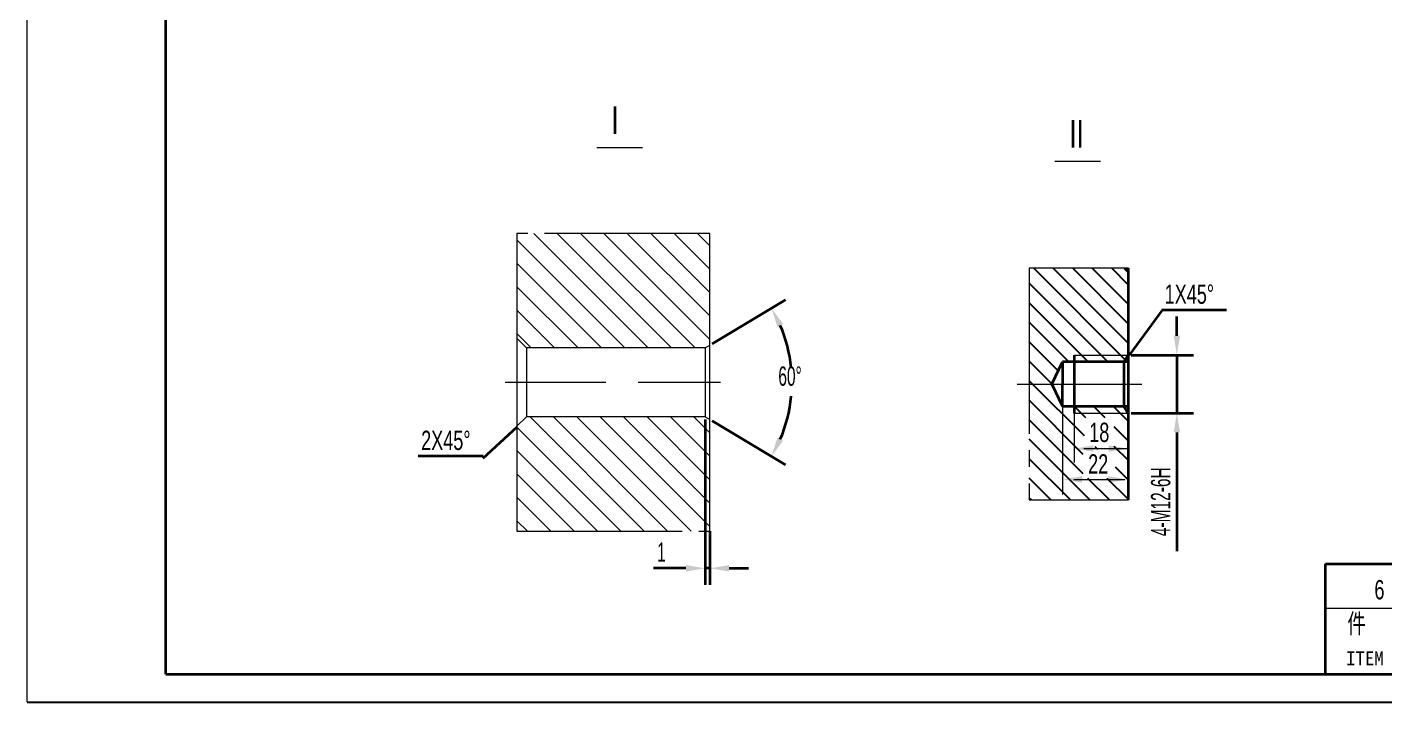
# Model space of a CAD drawing. Header units: millimetres. Extents: x 972 to 2699, y 36 to 635.
# Drawn here: x 1858 to 2104.2, y 40.9 to 163.4 of the extents above; entities that cross this region are included whole.
import ezdxf

# ---------------------------------------------------------------- set-up
doc = ezdxf.new("R2010")
doc.units = ezdxf.units.MM
doc.header["$PDMODE"] = 66
doc.header["$PDSIZE"] = -5
doc.linetypes.add('EB_DASHDOT', pattern=[39, 30, -3, 3, -3])
doc.linetypes.add('EB_DASHDOTDOT', pattern=[45, 30, -3, 3, -3, 3, -3])
doc.layers.get('0').update_dxf_attribs({"color": 2, "lineweight": 0})
doc.layers.get('DEFPOINTS').update_dxf_attribs({"color": 2, "lineweight": 0})
for name, color, linetype, lineweight in [('2', 1, 'Continuous', 35), ('CAXA0', 7, 'Continuous', 70), ('CC', 2, 'Continuous', 0), ('DD', 2, 'EB_DASHDOTDOT', 0), ('JD$0$主体层', 1, 'Continuous', 35), ('X', 2, 'Continuous', 0), ('YY', 2, 'Continuous', 0), ('ZX', 2, 'EB_DASHDOT', 0), ('主体层', 1, 'Continuous', 35), ('图块层', 2, 'Continuous', 0), ('尺寸层', 2, 'Continuous', 35), ('文字层', 2, 'Continuous', 0)]:
    doc.layers.add(name, color=color, linetype=linetype, lineweight=lineweight)
doc.styles.add('HZ', font='ACADTXT.SHX', dxfattribs={"width": 0.6, "bigfont": 'gbcbig.shx'})
doc.styles.get("Standard").update_dxf_attribs({"font": 'ACADTXT.SHX', "width": 0.7, "bigfont": 'gbcbig.shx'})
doc.styles.add('UserTxtStyle2', font='', dxfattribs={"width": 0.7})
doc.styles.add('UserTxtStyle3', font='')
doc.styles.get('UserTxtStyle2').set_extended_font_data('FangSong_GB2312')
doc.styles.get('UserTxtStyle3').set_extended_font_data('FangSong_GB2312')
doc.dimstyles.new('UserStyle1', dxfattribs={"dimtxt": 3.5, "dimasz": 3.5, "dimexe": 3, "dimexo": 0.5, "dimgap": 0.8, "dimtad": 1, "dimdsep": 46, "dimtxsty": 'HZ', "dimcen": 0, "dimdle": 7, "dimadec": 0, "dimazin": 0, "dimtfac": 1, "dimtmove": 0, "dimatfit": 0, "dimfxl": 0, "dimtolj": 1, "dimtzin": 0, "dimarcsym": 0})

# ---------------------------------------------------------------- blocks, each defined once
blk = doc.blocks.new('CAXBLOCK1')
at = {"layer": 'CAXA0', "color": 0, "linetype": 'Continuous', "lineweight": 25}
for p, q in [((2049.73, 89.27), (2040.32, 98.68)), ((2049.52, 85.94), (2039.72, 95.74)), ((2049.98, 92.55), (2047.9, 94.63)), ((2053.52, 92.55), (2051.44, 94.63)), ((2057.72, 91.88), (2054.98, 94.63)), ((2049.52, 82.4), (2039.72, 92.21)), ((2050.72, 77.68), (2039.72, 88.67)), ((2057.72, 88.35), (2055.15, 90.92)), ((2052.17, 86.83), (2051.7, 87.3)), ((2057.72, 84.81), (2055.15, 87.38)), ((2047.18, 77.68), (2039.72, 85.13)), ((2043.64, 77.68), (2039.72, 81.6)), ((2054.25, 77.68), (2050.35, 81.58)), ((2057.72, 77.74), (2053.88, 81.58)), ((2057.72, 81.28), (2055.36, 83.64)), ((2040.11, 77.68), (2039.72, 78.06))]:
    blk.add_line(p, q, dxfattribs=at)
blk = doc.blocks.new('*D3')
at = {"layer": '尺寸层', "linetype": 'Continuous', "lineweight": 35}
for points in [[(2066.49, 103.94), (2067.07, 107.44), (2065.91, 107.44)], [(2066.49, 93.41), (2067.07, 89.91), (2065.91, 89.91)]]:
    blk.add_hatch(color=0, dxfattribs=at).paths.add_polyline_path(points, flags=0)
at = {"layer": '尺寸层', "color": 0, "linetype": 'Continuous', "lineweight": 35}
for p, q in [((2066.49, 107.44), (2066.49, 110.94)), ((2058.22, 103.94), (2069.49, 103.94)), ((2066.49, 103.94), (2066.49, 93.41)), ((2058.22, 93.41), (2069.49, 93.41)), ((2066.49, 89.91), (2066.49, 68.38))]:
    blk.add_line(p, q, dxfattribs=at)
at = {"layer": '尺寸层', "color": 0, "linetype": 'Continuous', "lineweight": 35, "insert": (2061.8, 71.1), "char_height": 3.5, "attachment_point": 1, "rotation": 90, "style": 'HZ'}
blk.add_mtext('4-M12-6H', dxfattribs=at)
blk = doc.blocks.new('CAXBLOCK2')
at = {"layer": 'CAXA0', "color": 0, "linetype": 'Continuous', "lineweight": 25}
for p, q in [((2057.49, 102.72), (2040.54, 119.68)), ((2057.72, 106.02), (2044.07, 119.68)), ((2057.72, 109.56), (2047.61, 119.68)), ((2057.72, 113.1), (2051.14, 119.68)), ((2057.72, 116.63), (2054.68, 119.68)), ((2053.95, 102.72), (2039.72, 116.95)), ((2050.42, 102.72), (2039.72, 113.42)), ((2046.88, 102.72), (2039.72, 109.88)), ((2044.96, 101.11), (2039.72, 106.35)), ((2043.83, 98.71), (2039.72, 102.81)), ((2040.32, 98.68), (2039.72, 99.28))]:
    blk.add_line(p, q, dxfattribs=at)
blk = doc.blocks.new('CAXBLOCK3', base_point=(1831.97, 549.33))
at = {"color": 0, "linetype": 'Continuous', "lineweight": 0}
for p, q in [((1949.83, 126), (1970.6, 105.23)), ((1954.07, 126), (1974.84, 105.23)), ((1958.32, 126), (1979.09, 105.23)), ((1962.56, 126), (1981.77, 106.79)), ((1966.8, 126), (1981.77, 111.03)), ((1971.05, 126), (1981.77, 115.27)), ((1975.29, 126), (1981.77, 119.52)), ((1979.53, 126), (1981.77, 123.76)), ((1946.77, 124.82), (1966.36, 105.23)), ((1946.77, 120.58), (1962.11, 105.23)), ((1946.77, 116.33), (1957.87, 105.23)), ((1946.77, 112.09), (1953.63, 105.23)), ((1946.77, 107.85), (1949.39, 105.23)), ((1949.12, 92.77), (1969.89, 72)), ((1953.37, 92.77), (1974.13, 72)), ((1957.61, 92.77), (1978.38, 72)), ((1961.85, 92.77), (1981.77, 72.85)), ((1966.09, 92.77), (1981.77, 77.09)), ((1970.34, 92.77), (1981.77, 81.33)), ((1974.58, 92.77), (1981.77, 85.58)), ((1978.82, 92.77), (1981.77, 89.82)), ((1946.77, 90.88), (1965.65, 72)), ((1946.77, 86.63), (1961.41, 72)), ((1946.77, 82.39), (1957.16, 72)), ((1946.77, 78.15), (1952.92, 72)), ((1946.77, 73.91), (1948.68, 72))]:
    blk.add_line(p, q, dxfattribs=at)
blk = doc.blocks.new('CAXBLOCK46')
at = {"layer": 'CAXA0', "color": 0, "linetype": 'Continuous', "lineweight": 25}
for p, q in [((2049.73, 89.27), (2040.32, 98.68)), ((2049.52, 85.94), (2039.72, 95.74)), ((2049.98, 92.55), (2047.9, 94.63)), ((2053.52, 92.55), (2051.44, 94.63)), ((2057.72, 91.88), (2054.98, 94.63)), ((2049.52, 82.4), (2039.72, 92.21)), ((2050.72, 77.68), (2039.72, 88.67)), ((2057.72, 88.35), (2055.15, 90.92)), ((2052.17, 86.83), (2051.7, 87.3)), ((2057.72, 84.81), (2055.15, 87.38)), ((2047.18, 77.68), (2039.72, 85.13)), ((2043.64, 77.68), (2039.72, 81.6)), ((2054.25, 77.68), (2050.35, 81.58)), ((2057.72, 77.74), (2053.88, 81.58)), ((2057.72, 81.28), (2055.36, 83.64)), ((2040.11, 77.68), (2039.72, 78.06))]:
    blk.add_line(p, q, dxfattribs=at)
blk = doc.blocks.new('*D123')
at = {"layer": '尺寸层', "linetype": 'Continuous', "lineweight": 35}
for points in [[(2066.49, 103.94), (2067.07, 107.44), (2065.91, 107.44)], [(2066.49, 93.41), (2067.07, 89.91), (2065.91, 89.91)]]:
    blk.add_hatch(color=0, dxfattribs=at).paths.add_polyline_path(points, flags=0)
at = {"layer": '尺寸层', "color": 0, "linetype": 'Continuous', "lineweight": 35}
for p, q in [((2066.49, 107.44), (2066.49, 110.94)), ((2058.22, 103.94), (2069.49, 103.94)), ((2066.49, 103.94), (2066.49, 93.41)), ((2058.22, 93.41), (2069.49, 93.41)), ((2066.49, 89.91), (2066.49, 68.38))]:
    blk.add_line(p, q, dxfattribs=at)
at = {"layer": '尺寸层', "color": 0, "linetype": 'Continuous', "lineweight": 35, "insert": (2061.8, 71.1), "char_height": 3.5, "attachment_point": 1, "rotation": 90, "style": 'HZ'}
blk.add_mtext('4-M12-6H', dxfattribs=at)
blk = doc.blocks.new('CAXBLOCK47')
at = {"layer": 'CAXA0', "color": 0, "linetype": 'Continuous', "lineweight": 25}
for p, q in [((2057.49, 102.72), (2040.54, 119.68)), ((2057.72, 106.02), (2044.07, 119.68)), ((2057.72, 109.56), (2047.61, 119.68)), ((2057.72, 113.1), (2051.14, 119.68)), ((2057.72, 116.63), (2054.68, 119.68)), ((2053.95, 102.72), (2039.72, 116.95)), ((2050.42, 102.72), (2039.72, 113.42)), ((2046.88, 102.72), (2039.72, 109.88)), ((2044.96, 101.11), (2039.72, 106.35)), ((2043.83, 98.71), (2039.72, 102.81)), ((2040.32, 98.68), (2039.72, 99.28))]:
    blk.add_line(p, q, dxfattribs=at)
blk = doc.blocks.new('CAXBLOCK48', base_point=(1831.97, 549.33))
at = {"color": 0, "linetype": 'Continuous', "lineweight": 0}
for p, q in [((1949.83, 126), (1970.6, 105.23)), ((1954.07, 126), (1974.84, 105.23)), ((1958.32, 126), (1979.09, 105.23)), ((1962.56, 126), (1981.77, 106.79)), ((1966.8, 126), (1981.77, 111.03)), ((1971.05, 126), (1981.77, 115.27)), ((1975.29, 126), (1981.77, 119.52)), ((1979.53, 126), (1981.77, 123.76)), ((1946.77, 124.82), (1966.36, 105.23)), ((1946.77, 120.58), (1962.11, 105.23)), ((1946.77, 116.33), (1957.87, 105.23)), ((1946.77, 112.09), (1953.63, 105.23)), ((1946.77, 107.85), (1949.39, 105.23)), ((1949.12, 92.77), (1969.89, 72)), ((1953.37, 92.77), (1974.13, 72)), ((1957.61, 92.77), (1978.38, 72)), ((1961.85, 92.77), (1981.77, 72.85)), ((1966.09, 92.77), (1981.77, 77.09)), ((1970.34, 92.77), (1981.77, 81.33)), ((1974.58, 92.77), (1981.77, 85.58)), ((1978.82, 92.77), (1981.77, 89.82)), ((1946.77, 90.88), (1965.65, 72)), ((1946.77, 86.63), (1961.41, 72)), ((1946.77, 82.39), (1957.16, 72)), ((1946.77, 78.15), (1952.92, 72)), ((1946.77, 73.91), (1948.68, 72))]:
    blk.add_line(p, q, dxfattribs=at)

msp = doc.modelspace()

# ---------------------------------------------------------------- hatches: boundary and pattern name
at = {"layer": 'CC', "linetype": 'Continuous', "lineweight": 0}
for points in [[(2047.85361, 86.98536), (2051.35361, 87.5687), (2051.35361, 86.40203)], [(2047.85361, 86.98536), (2051.35361, 87.5687), (2051.35361, 86.40203)], [(2057.64017, 86.98536), (2054.14017, 87.5687), (2054.14017, 86.40203)], [(2057.64017, 86.98536), (2054.14017, 87.5687), (2054.14017, 86.40203)], [(2045.77711, 81.38446), (2049.27711, 81.9678), (2049.27711, 80.80113)], [(2045.77711, 81.38446), (2049.27711, 81.9678), (2049.27711, 80.80113)], [(2057.57053, 81.38446), (2054.07053, 81.9678), (2054.07053, 80.80113)], [(2057.57053, 81.38446), (2054.07053, 81.9678), (2054.07053, 80.80113)]]:
    msp.add_hatch(color=256, dxfattribs=at).paths.add_polyline_path(points, flags=0)
at = {"layer": '尺寸层', "linetype": 'Continuous', "lineweight": 35}
for points in [[(1992.96196, 112.44059), (1995.07669, 109.59135), (1994.03831, 109.0595)], [(1992.96196, 112.44059), (1995.07669, 109.59135), (1994.03831, 109.0595)], [(1992.96196, 85.56504), (1994.03831, 88.94613), (1995.07669, 88.41429)], [(1992.96196, 85.56504), (1994.03831, 88.94613), (1995.07669, 88.41429)], [(1980.95176, 65.27703), (1977.45176, 64.69369), (1977.45176, 65.86036)], [(1980.95176, 65.27703), (1977.45176, 64.69369), (1977.45176, 65.86036)], [(1981.77369, 65.27703), (1985.27369, 64.69369), (1985.27369, 65.86036)], [(1981.77369, 65.27703), (1985.27369, 64.69369), (1985.27369, 65.86036)]]:
    msp.add_hatch(color=256, dxfattribs=at).paths.add_polyline_path(points, flags=0)

# ---------------------------------------------------------------- linework, layer by layer
at = {"linetype": 'Continuous', "lineweight": 0}
msp.add_line((2047.87745, 93.41029), (2047.87745, 98.67599), dxfattribs=at)
msp.add_line((2047.87745, 93.41029), (2047.87745, 98.67599), dxfattribs=at)
at = {"layer": '2', "linetype": 'Continuous', "lineweight": 35}
for p, q in [((1883.1247, 46.06544), (1883.1247, 333.06544)), ((1883.1247, 46.06544), (1883.1247, 333.06544)), ((2057.02204, 119.67599), (2057.7219, 118.97613)), ((2057.02204, 119.67599), (2057.7219, 118.97613)), ((2057.7219, 102.65788), (2057.7219, 119.67599)), ((2057.7219, 102.65788), (2057.7219, 119.67599)), ((2047.87745, 103.9417), (2047.87745, 93.41029)), ((2047.87745, 103.9417), (2047.87745, 93.41029)), ((2043.81225, 98.67616), (2045.7219, 102.72304)), ((2043.81225, 98.67616), (2045.7219, 102.72304)), ((2045.7219, 102.72304), (2045.7219, 98.67599)), ((2057.7219, 102.72304), (2045.7219, 102.72304)), ((2045.7219, 102.72304), (2045.7219, 98.67599)), ((2057.7219, 102.72304), (2045.7219, 102.72304)), ((2057.7219, 94.55812), (2057.7219, 102.65788)), ((2057.7219, 94.55812), (2057.7219, 102.65788)), ((2043.81225, 98.67583), (2045.7219, 94.62895)), ((2043.81225, 98.67583), (2045.7219, 94.62895)), ((2045.7219, 94.62895), (2045.7219, 98.67599)), ((2045.7219, 94.62895), (2045.7219, 98.67599)), ((2057.7219, 94.62895), (2045.7219, 94.62895)), ((2057.7219, 94.62895), (2045.7219, 94.62895)), ((2057.7219, 77.67599), (2057.7219, 94.55812)), ((2057.7219, 77.67599), (2057.7219, 94.55812)), ((1883.1247, 46.06544), (2273.45655, 46.06544)), ((1883.1247, 46.06544), (2273.45655, 46.06544))]:
    msp.add_line(p, q, dxfattribs=at)
at = {"layer": 'CC', "linetype": 'Continuous', "lineweight": 0}
for p, q in [((2047.93995, 103.9417), (2057.7219, 103.9417)), ((2047.93995, 103.9417), (2057.7219, 103.9417)), ((2045.7219, 94.62895), (2045.7219, 78.68454)), ((2045.7219, 94.62895), (2045.7219, 78.68454)), ((2047.87745, 93.40207), (2047.87745, 84.45778)), ((2047.87745, 93.40207), (2047.87745, 84.45778)), ((2047.93995, 93.41029), (2057.7219, 93.41029)), ((2047.93995, 93.41029), (2057.7219, 93.41029)), ((2049.61123, 86.98536), (2057.70182, 86.98536)), ((2049.61123, 86.98536), (2057.70182, 86.98536)), ((2047.80177, 81.38446), (2057.04175, 81.38446)), ((2047.80177, 81.38446), (2057.04175, 81.38446))]:
    msp.add_line(p, q, dxfattribs=at)
at = {"layer": 'DD', "linetype": 'EB_DASHDOTDOT', "lineweight": 0}
for p, q in [((1981.77369, 126.00282), (1946.77369, 126.00282)), ((1981.77369, 126.00282), (1946.77369, 126.00282)), ((2039.7219, 119.67599), (2039.7219, 77.67599)), ((2057.7219, 119.67599), (2039.7219, 119.67599)), ((2039.7219, 119.67599), (2039.7219, 77.67599)), ((2057.7219, 119.67599), (2039.7219, 119.67599)), ((2039.7219, 77.67599), (2057.7219, 77.67599)), ((2039.7219, 77.67599), (2057.7219, 77.67599)), ((1946.77369, 72.00282), (1981.77369, 72.00282)), ((1946.77369, 72.00282), (1981.77369, 72.00282))]:
    msp.add_line(p, q, dxfattribs=at)
at = {"layer": 'DEFPOINTS', "color": 0, "linetype": 'ByBlock', "lineweight": -2}
for p in [(1980.95176, 105.23481), (1980.95176, 105.23481), (1980.95176, 105.23481), (1980.95176, 105.23481), (1980.95176, 105.23481), (1980.95176, 105.23481), (1981.77369, 105.72795), (1981.77369, 105.72795), (1981.77369, 105.72795), (1981.77369, 105.72795), (1980.95176, 92.77082), (1980.95176, 92.77082), (1980.95176, 92.77082), (1980.95176, 92.77082), (1980.95176, 92.77082), (1980.95176, 92.77082), (1980.95176, 92.77082), (1980.95176, 92.77082), (1981.77369, 92.27768), (1981.77369, 92.27768), (1981.77369, 92.27768), (1981.77369, 92.27768), (1981.77369, 68.58684), (1981.77369, 68.58684)]:
    msp.add_point(p, dxfattribs=at)
at = {"layer": 'JD$0$主体层', "linetype": 'Continuous', "lineweight": 35}
for p, q in [((2093.45655, 66.06545), (2273.45655, 66.06545)), ((2093.45655, 46.06545), (2093.45655, 66.06545)), ((2093.45655, 66.06545), (2273.45655, 66.06545)), ((2093.45655, 46.06545), (2093.45655, 66.06545))]:
    msp.add_line(p, q, dxfattribs=at)
at = {"layer": 'X', "linetype": 'Continuous', "lineweight": 0}
for p, q in [((1961.27011, 141.55398), (1969.57093, 141.55398)), ((1961.27011, 141.55398), (1969.57093, 141.55398)), ((2044.34177, 139.07073), (2052.64259, 139.07073)), ((2044.34177, 139.07073), (2052.64259, 139.07073))]:
    msp.add_line(p, q, dxfattribs=at)
at = {"layer": 'ZX', "linetype": 'EB_DASHDOT', "lineweight": 0}
for p, q in [((1944.65359, 99.00282), (1962.92235, 99.00282)), ((1944.65359, 99.00282), (1962.92235, 99.00282)), ((1968.75784, 99.00282), (1983.70981, 99.00282)), ((1968.75784, 99.00282), (1983.70981, 99.00282)), ((2037.55051, 98.67599), (2060.11932, 98.67599)), ((2037.55051, 98.67599), (2060.11932, 98.67599))]:
    msp.add_line(p, q, dxfattribs=at)
at = {"layer": '主体层', "linetype": 'Continuous', "lineweight": 35}
for p, q in [((2057.64652, 103.92106), (2056.88268, 102.64904)), ((2057.64652, 103.92106), (2056.88268, 102.64904)), ((2056.88268, 102.64904), (2056.88268, 94.63534)), ((2056.88268, 102.64904), (2056.88268, 94.63534)), ((2056.88268, 94.63534), (2057.77383, 93.23612)), ((2056.88268, 94.63534), (2057.77383, 93.23612))]:
    msp.add_line(p, q, dxfattribs=at)
at = {"layer": '图块层', "linetype": 'Continuous', "lineweight": 0}
for p, q in [((1857.95655, 41.06545), (1857.95655, 635.06545)), ((1857.95655, 41.06545), (1857.95655, 635.06545)), ((2093.45655, 58.06545), (2273.45655, 58.06545)), ((2093.45655, 58.06545), (2273.45655, 58.06545)), ((1857.95655, 41.06545), (2698.95655, 41.06545)), ((1857.95655, 41.06545), (2698.95655, 41.06545)), ((2154.95655, 40.87981), (1857.95655, 40.87981)), ((2154.95655, 40.87981), (1857.95655, 40.87981))]:
    msp.add_line(p, q, dxfattribs=at)
at = {"layer": '图块层', "color": 1, "linetype": 'Continuous', "lineweight": 0}
for p, q in [((1946.77369, 126.00282), (1946.77369, 106.06936)), ((1946.77369, 126.00282), (1946.77369, 106.06936)), ((1981.77369, 106.06936), (1981.77369, 126.00282)), ((1981.77369, 106.06936), (1981.77369, 126.00282)), ((1946.77369, 106.06936), (1946.77369, 91.62192)), ((1946.77369, 106.06936), (1946.77369, 91.62192)), ((1948.53306, 105.23481), (1946.77515, 106.98081)), ((1948.53306, 105.23481), (1946.77515, 106.98081)), ((1981.77369, 92.02403), (1981.77369, 106.06936)), ((1981.77369, 92.02403), (1981.77369, 106.06936)), ((1948.53306, 105.23481), (1948.53306, 92.77082)), ((1980.95176, 105.23481), (1948.53306, 105.23481)), ((1948.53306, 105.23481), (1948.53306, 92.77082)), ((1980.95176, 105.23481), (1948.53306, 105.23481)), ((1980.95176, 105.23481), (1981.77369, 105.72795)), ((1980.95176, 105.23481), (1981.77369, 105.72795)), ((1980.95176, 105.23481), (1980.95176, 92.77082)), ((1980.95176, 105.23481), (1980.95176, 92.77082)), ((1946.77369, 91.62192), (1946.77369, 72.00282)), ((1946.77369, 91.62192), (1946.77369, 72.00282)), ((1948.53306, 92.77082), (1946.77515, 91.02482)), ((1948.53306, 92.77082), (1946.77515, 91.02482)), ((1980.95176, 92.77082), (1948.53306, 92.77082)), ((1980.95176, 92.77082), (1948.53306, 92.77082)), ((1980.95176, 92.77082), (1981.77369, 92.27768)), ((1980.95176, 92.77082), (1981.77369, 92.27768)), ((1981.77369, 72.00282), (1981.77369, 92.02403)), ((1981.77369, 72.00282), (1981.77369, 92.02403))]:
    msp.add_line(p, q, dxfattribs=at)
at = {"layer": '尺寸层', "linetype": 'Continuous', "lineweight": 35}
for p, q in [((1982.20245, 105.98519), (1995.53447, 113.98402)), ((1982.20245, 105.98519), (1995.53447, 113.98402)), ((2057.90113, 103.92106), (2063.88455, 112.06196)), ((2057.90113, 103.92106), (2063.88455, 112.06196)), ((2075.49703, 112.09763), (2063.76521, 112.09763)), ((2075.49703, 112.09763), (2063.76521, 112.09763)), ((1980.95176, 92.27082), (1980.95176, 62.27703)), ((1980.95176, 92.27082), (1980.95176, 62.27703)), ((1982.20245, 92.02044), (1995.53447, 84.02161)), ((1982.20245, 92.02044), (1995.53447, 84.02161)), ((1946.77369, 90.87735), (1940.62406, 85.18098)), ((1946.77369, 90.87735), (1940.62406, 85.18098)), ((1940.63963, 85.58795), (1928.90781, 85.58795)), ((1940.63963, 85.58795), (1928.90781, 85.58795)), ((1981.77369, 72.00282), (1981.77369, 62.27703)), ((1981.77369, 72.00282), (1981.77369, 62.27703)), ((1977.45176, 65.27703), (1971.55843, 65.27703)), ((1977.45176, 65.27703), (1971.55843, 65.27703)), ((1981.77369, 65.27703), (1980.95176, 65.27703)), ((1981.77369, 65.27703), (1980.95176, 65.27703)), ((1985.27369, 65.27703), (1988.77369, 65.27703)), ((1985.27369, 65.27703), (1988.77369, 65.27703))]:
    msp.add_line(p, q, dxfattribs=at)
for start, end in [(5.7804396, 23.2791091), (5.7804396, 23.2791091), (336.7208909, 354.4207997), (336.7208909, 354.4207997)]:
    msp.add_arc((1970.5646, 99.00282), 26.11926, start, end, dxfattribs=at)

# ---------------------------------------------------------------- block references
at = {"layer": 'YY', "linetype": 'Continuous', "lineweight": 0}
for name in ['CAXBLOCK3', 'CAXBLOCK48']:
    msp.add_blockref(name, (1831.97303, 549.33191), dxfattribs=at)
at = {"layer": '尺寸层', "linetype": 'Continuous', "lineweight": 35}
for name in ['CAXBLOCK2', 'CAXBLOCK47', 'CAXBLOCK1', 'CAXBLOCK46']:
    msp.add_blockref(name, (0, 0), dxfattribs=at)

# ---------------------------------------------------------------- texts
at = {"layer": '图块层', "linetype": 'Continuous', "lineweight": 0, "attachment_point": 1}
for s, insert, char_height, style in [('件   号', (2097.42964, 57.02119), 3.5, 'UserTxtStyle2'), ('件   号', (2097.42964, 57.02119), 3.5, 'UserTxtStyle2'), ('ITEM', (2097.20352, 50.20738), 2.5, 'UserTxtStyle3'), ('ITEM', (2097.20352, 50.20738), 2.5, 'UserTxtStyle3')]:
    msp.add_mtext(s, dxfattribs=dict(at, insert=insert, char_height=char_height, style=style))
at = {"layer": '尺寸层', "linetype": 'Continuous', "lineweight": 35, "attachment_point": 1}
for s, insert, char_height in [('I', (1963.93087, 149.04788), 5), ('I', (1963.93087, 149.04788), 5), ('II', (2047.00253, 146.56463), 5), ('II', (2047.00253, 146.56463), 5), ('1X45%%D', (2064.27855, 116.73643), 3.5), ('1X45%%D', (2064.27855, 116.73643), 3.5), ('18', (2050.60107, 91.6765), 3.5), ('18', (2050.60107, 91.6765), 3.5), ('2X45%%D', (1929.42115, 90.22674), 3.5), ('2X45%%D', (1929.42115, 90.22674), 3.5), ('22', (2050.39945, 85.95462), 3.5), ('22', (2050.39945, 85.95462), 3.5)]:
    msp.add_mtext(s, dxfattribs=dict(at, insert=insert, char_height=char_height))
at = {"layer": '尺寸层', "linetype": 'Continuous', "lineweight": 35, "char_height": 3.5, "attachment_point": 1, "style": 'HZ'}
for s, insert in [('60%%d', (1994.207, 101.87925)), ('60%%d', (1994.207, 101.87925)), ('1', (1972.23009, 69.96592)), ('1', (1972.23009, 69.96592))]:
    msp.add_mtext(s, dxfattribs=dict(at, insert=insert))
at = {"layer": '文字层', "linetype": 'Continuous', "lineweight": 0, "insert": (2102.32611, 63.14386), "char_height": 3.5, "attachment_point": 1}
msp.add_mtext('6', dxfattribs=at)
msp.add_mtext('6', dxfattribs=at)

# ---------------------------------------------------------------- dimensions: what is measured, and where the dimension line sits
at = {"layer": '尺寸层', "linetype": 'Continuous', "lineweight": 35}
for picture in ['*D3', '*D123']:
    dim = msp.add_linear_dim(base=(2066.49044, 76.88362), p1=(2057.7219, 103.9417), p2=(2057.7219, 93.41029), angle=90, text='4-M12-6H', dimstyle='UserStyle1', dxfattribs=at)
    dim.commit()
    dim.dimension.update_dxf_attribs({"geometry": picture, "text_midpoint": (2065.86544, 76.88362)})

doc.saveas('drawing.dxf')
